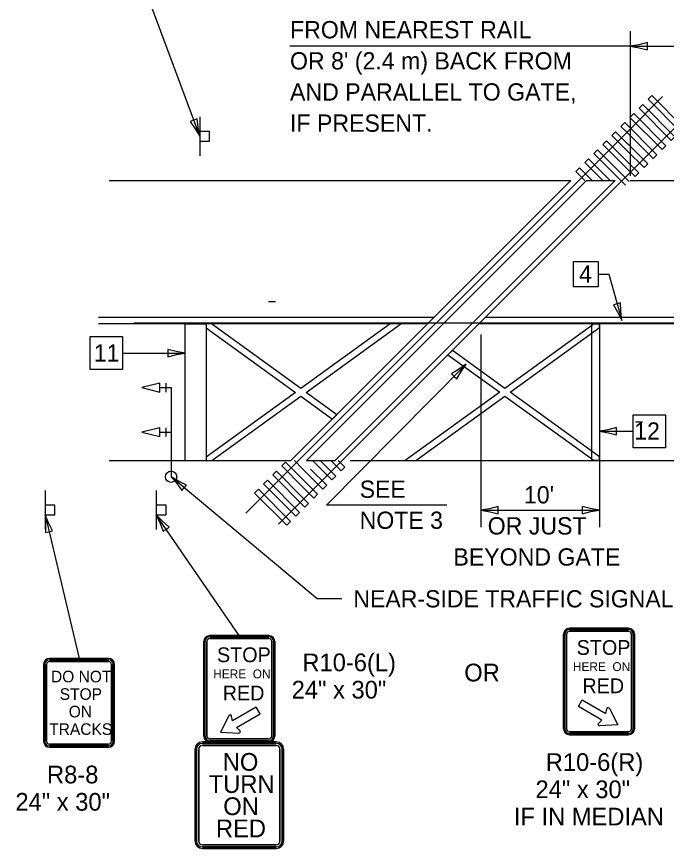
# Model space of a CAD drawing. Extents: x 2261432 to 2263976, y -3124040 to -3123640.
# Drawn here: x 2263785.7 to 2263891.3, y -3123847.7 to -3123712.6 of the extents above; entities that cross this region are included whole.
import ezdxf

# ---------------------------------------------------------------- set-up
doc = ezdxf.new("R2010")
doc.units = 0
for name, color, linetype in [('RD_Pr_Roadway_Dimensions', 7, 'Continuous'), ('RD_Pr_Roadway_Items', 7, 'Continuous'), ('RD_Pr_Roadway_Notes', 7, 'Continuous'), ('ST_Pr_Sign', 7, 'Continuous')]:
    doc.layers.add(name, color=color, linetype=linetype)

msp = doc.modelspace()

# ---------------------------------------------------------------- linework, layer by layer
at = {"layer": 'RD_Pr_Roadway_Dimensions'}
for p, q in [((2263885.4, -3123714.99), (2263885.4, -3123738.51)), ((2263885.4, -3123717.44), (2263830.15, -3123717.44)), ((2263885.4, -3123717.44), (2263894.16, -3123717.44)), ((2263861.15, -3123764.27), (2263861.15, -3123795.58)), ((2263880.4, -3123784.75), (2263880.4, -3123795.58)), ((2263861.15, -3123792.8), (2263880.4, -3123792.8))]:
    msp.add_line(p, q, dxfattribs=at)
for points in [[(2263888.2, -3123718.02), (2263888.2, -3123717.44), (2263888.2, -3123716.85), (2263886.8, -3123717.2), (2263885.4, -3123717.44), (2263886.89, -3123717.71)], [(2263863.95, -3123793.39), (2263863.95, -3123792.8), (2263863.95, -3123792.22), (2263862.55, -3123792.56), (2263861.15, -3123792.8), (2263862.65, -3123793.07)], [(2263877.6, -3123792.22), (2263877.6, -3123792.8), (2263877.6, -3123793.39), (2263879, -3123793.04), (2263880.4, -3123792.8), (2263878.91, -3123792.53)]]:
    msp.add_lwpolyline(points, close=True, dxfattribs=at)
at = {"layer": 'RD_Pr_Roadway_Items'}
for p, q in [((2263890.67, -3123725.63), (2263884.86, -3123731.44)), ((2263815.48, -3123728.91), (2263815.48, -3123735.25)), ((2263894.2, -3123729.16), (2263883.87, -3123739.49)), ((2263884.86, -3123731.44), (2263823, -3123793.3)), ((2263800.77, -3123739.27), (2263875.79, -3123739.27)), ((2263830.31, -3123784.75), (2263875.79, -3123739.27)), ((2263832.85, -3123784.75), (2263878.32, -3123739.27)), ((2263883.87, -3123739.49), (2263833.04, -3123790.32)), ((2263837.48, -3123784.75), (2263882.95, -3123739.27)), ((2263878.32, -3123739.27), (2263882.95, -3123739.27)), ((2263885.4, -3123739.27), (2263915.1, -3123739.27)), ((2263827.81, -3123758.96), (2263826.68, -3123758.96)), ((2263827.81, -3123758.96), (2263826.68, -3123758.96)), ((2263853.56, -3123761.5), (2263799.06, -3123761.5)), ((2263804.8, -3123762.39), (2263917.97, -3123762.39)), ((2263804.8, -3123762.39), (2263917.97, -3123762.39)), ((2263915.45, -3123761.5), (2263861.86, -3123761.5)), ((2263852.54, -3123762.53), (2263799.06, -3123762.53)), ((2263914.79, -3123762.53), (2263860.83, -3123762.53)), ((2263808.99, -3123772.89), (2263810.83, -3123772.89)), ((2263809.97, -3123772.17), (2263809.97, -3123773.62)), ((2263810.83, -3123772.89), (2263810.83, -3123787.38)), ((2263886.26, -3123778.47), (2263887.38, -3123778.47)), ((2263886.26, -3123778.47), (2263887.38, -3123778.47)), ((2263886.26, -3123778.47), (2263887.38, -3123778.47)), ((2263886.26, -3123778.47), (2263887.38, -3123778.47)), ((2263809.97, -3123779.42), (2263809.97, -3123780.86)), ((2263808.99, -3123780.14), (2263810.83, -3123780.14)), ((2263800.77, -3123784.75), (2263830.31, -3123784.75)), ((2263832.85, -3123784.75), (2263837.48, -3123784.75)), ((2263839.93, -3123784.75), (2263914.01, -3123784.75)), ((2263790.36, -3123789.61), (2263790.36, -3123795.94)), ((2263808.43, -3123789.61), (2263808.43, -3123795.94)), ((2263833.04, -3123790.32), (2263828.3, -3123795.06))]:
    msp.add_line(p, q, dxfattribs=at)
for points in [[(2263893.53, -3123731.29), (2263894.14, -3123730.68), (2263888.91, -3123725.46), (2263888.31, -3123726.06)], [(2263892.07, -3123732.75), (2263892.67, -3123732.15), (2263887.44, -3123726.92), (2263886.84, -3123727.53)], [(2263890.6, -3123734.22), (2263891.2, -3123733.62), (2263885.97, -3123728.39), (2263885.37, -3123729)], [(2263817.06, -3123731.29), (2263815.48, -3123731.29), (2263815.48, -3123732.87), (2263817.06, -3123732.87)], [(2263813.13, -3123762.56), (2263816.55, -3123762.56), (2263816.55, -3123784.77), (2263813.13, -3123784.77)], [(2263817.41, -3123762.56), (2263816.55, -3123762.56), (2263816.55, -3123763.18), (2263831.04, -3123773.68), (2263816.55, -3123784.18), (2263816.55, -3123784.77), (2263817.46, -3123784.75), (2263831.89, -3123774.3), (2263837.04, -3123778.03), (2263837.76, -3123777.31), (2263832.75, -3123773.68), (2263848.14, -3123762.53), (2263846.43, -3123762.53), (2263831.89, -3123773.06)], [(2263856.52, -3123766.84), (2263855.81, -3123767.55), (2263864.21, -3123773.64), (2263848.87, -3123784.75), (2263850.57, -3123784.75), (2263865.06, -3123774.26), (2263879.55, -3123784.75), (2263880.4, -3123784.75), (2263880.4, -3123784.14), (2263865.91, -3123773.64), (2263880.4, -3123763.14), (2263880.4, -3123762.53), (2263879.55, -3123762.53), (2263865.06, -3123773.02)], [(2263879.15, -3123762.53), (2263880.4, -3123762.53), (2263880.4, -3123784.75), (2263879.15, -3123784.75)], [(2263808.99, -3123773.62), (2263808.99, -3123772.17), (2263806.11, -3123772.9)], [(2263808.99, -3123780.86), (2263808.99, -3123779.41), (2263806.11, -3123780.14)], [(2263831.1, -3123793.76), (2263831.7, -3123793.16), (2263826.48, -3123787.93), (2263825.87, -3123788.54)], [(2263829.63, -3123795.23), (2263830.24, -3123794.63), (2263825.01, -3123789.4), (2263824.4, -3123790.01)], [(2263791.95, -3123791.99), (2263790.36, -3123791.99), (2263790.36, -3123793.57), (2263791.95, -3123793.57)], [(2263810.02, -3123791.99), (2263808.43, -3123791.99), (2263808.43, -3123793.57), (2263810.02, -3123793.57)]]:
    msp.add_lwpolyline(points, close=True, dxfattribs=at)
for points in [[(2263884.87, -3123731.43), (2263889.13, -3123735.69), (2263889.73, -3123735.09), (2263884.51, -3123729.86), (2263883.9, -3123730.47), (2263884.87, -3123731.43)], [(2263885.15, -3123733.44), (2263883.04, -3123731.33), (2263882.43, -3123731.94), (2263884.92, -3123734.43)], [(2263885.04, -3123736.27), (2263881.57, -3123732.8), (2263880.96, -3123733.41), (2263884.88, -3123737.32)], [(2263884.92, -3123734.42), (2263887.66, -3123737.16), (2263888.26, -3123736.55), (2263884.92, -3123733.21)], [(2263884.92, -3123734.42), (2263887.66, -3123737.16), (2263888.26, -3123736.55), (2263884.92, -3123733.21)], [(2263885.25, -3123739.42), (2263880.1, -3123734.27), (2263879.49, -3123734.87), (2263884.65, -3123740.03)], [(2263882.17, -3123739.27), (2263878.63, -3123735.74), (2263878.03, -3123736.34), (2263880.96, -3123739.27)], [(2263884.88, -3123737.32), (2263886.19, -3123738.63), (2263886.8, -3123738.02), (2263885.04, -3123736.27)], [(2263884.88, -3123737.32), (2263886.19, -3123738.63), (2263886.8, -3123738.02), (2263885.04, -3123736.27)], [(2263879.23, -3123739.27), (2263877.16, -3123737.21), (2263876.56, -3123737.81), (2263878.02, -3123739.27)], [(2263832.28, -3123787.86), (2263829.41, -3123785), (2263828.81, -3123785.6), (2263832.26, -3123789.05)], [(2263830.9, -3123784.75), (2263832.15, -3123786.01)], [(2263833.83, -3123784.75), (2263836.97, -3123787.89), (2263837.58, -3123787.28), (2263835.05, -3123784.75)], [(2263833.83, -3123784.75), (2263836.97, -3123787.89), (2263837.58, -3123787.28), (2263835.05, -3123784.75)], [(2263836.78, -3123784.75), (2263838.44, -3123786.42), (2263839.05, -3123785.81), (2263837.98, -3123784.75)], [(2263832.09, -3123790.61), (2263827.94, -3123786.46), (2263827.34, -3123787.07), (2263832.57, -3123792.3), (2263833.17, -3123791.69), (2263832.08, -3123790.61)], [(2263832.15, -3123786.01), (2263835.51, -3123789.36), (2263836.11, -3123788.75), (2263833.48, -3123786.12)], [(2263832.26, -3123789.05), (2263834.04, -3123790.83), (2263834.64, -3123790.22), (2263832.28, -3123787.86)]]:
    msp.add_lwpolyline(points, dxfattribs=at)
msp.add_circle((2263810.83, -3123787.38), 0.914, dxfattribs=at)
at = {"layer": 'RD_Pr_Roadway_Notes'}
for p, q in [((2263815.48, -3123732.08), (2263792.38, -3123669.9)), ((2263880.18, -3123754.47), (2263881.94, -3123754.47)), ((2263881.94, -3123754.47), (2263884.03, -3123761.97)), ((2263802.96, -3123767.29), (2263813.13, -3123767.29)), ((2263858.79, -3123769.09), (2263836.09, -3123791.97)), ((2263880.4, -3123779.97), (2263885.88, -3123779.97)), ((2263834.54, -3123807.18), (2263810.83, -3123787.38)), ((2263855.64, -3123791.97), (2263836.09, -3123791.97)), ((2263790.36, -3123793.57), (2263795.88, -3123816.89)), ((2263821.92, -3123813.16), (2263808.43, -3123793.57)), ((2263838.57, -3123807.18), (2263834.54, -3123807.18))]:
    msp.add_line(p, q, dxfattribs=at)
for points in [[(2263815.05, -3123729.25), (2263814.5, -3123729.45), (2263813.95, -3123729.66), (2263814.76, -3123730.85), (2263815.48, -3123732.08), (2263815.21, -3123730.59)], [(2263876.22, -3123752.43), (2263880.18, -3123752.43), (2263880.18, -3123756.52), (2263876.22, -3123756.52)], [(2263883.84, -3123759.12), (2263883.28, -3123759.27), (2263882.72, -3123759.43), (2263883.42, -3123760.69), (2263884.03, -3123761.97), (2263883.89, -3123760.46)], [(2263797.7, -3123764.61), (2263802.96, -3123764.61), (2263802.96, -3123769.97), (2263797.7, -3123769.97)], [(2263810.33, -3123766.7), (2263810.33, -3123767.29), (2263810.33, -3123767.87), (2263811.73, -3123767.53), (2263813.13, -3123767.29), (2263811.64, -3123767.02)], [(2263856.4, -3123770.67), (2263856.81, -3123771.08), (2263857.23, -3123771.49), (2263857.97, -3123770.26), (2263858.79, -3123769.09), (2263857.54, -3123769.96)], [(2263885.88, -3123777.29), (2263891.14, -3123777.29), (2263891.14, -3123782.65), (2263885.88, -3123782.65)], [(2263883.2, -3123780.55), (2263883.2, -3123779.97), (2263883.2, -3123779.38), (2263881.8, -3123779.73), (2263880.4, -3123779.97), (2263881.89, -3123780.24)], [(2263812.6, -3123789.62), (2263812.98, -3123789.17), (2263813.35, -3123788.72), (2263812.06, -3123788.09), (2263810.83, -3123787.38), (2263811.8, -3123788.54)], [(2263790.43, -3123796.43), (2263791, -3123796.3), (2263791.57, -3123796.16), (2263790.92, -3123794.88), (2263790.36, -3123793.57), (2263790.44, -3123795.09)], [(2263809.54, -3123796.21), (2263810.02, -3123795.88), (2263810.5, -3123795.54), (2263809.42, -3123794.59), (2263808.43, -3123793.57), (2263809.05, -3123794.95)]]:
    msp.add_lwpolyline(points, close=True, dxfattribs=at)
at = {"layer": 'ST_Pr_Sign'}
for p, q in [((2263875.54, -3123811.98), (2263885.14, -3123811.98)), ((2263885.14, -3123811.98), (2263875.54, -3123811.98)), ((2263875.54, -3123812.17), (2263885.14, -3123812.17)), ((2263875.54, -3123812.17), (2263885.14, -3123812.17)), ((2263817.12, -3123813.16), (2263826.72, -3123813.16)), ((2263826.72, -3123813.16), (2263817.12, -3123813.16)), ((2263817.12, -3123813.36), (2263826.72, -3123813.36)), ((2263817.12, -3123813.36), (2263826.72, -3123813.36)), ((2263826.72, -3123813.64), (2263817.12, -3123813.64)), ((2263817.12, -3123813.64), (2263826.72, -3123813.64)), ((2263874.58, -3123828.3), (2263874.58, -3123812.94)), ((2263874.58, -3123812.94), (2263874.58, -3123828.3)), ((2263874.78, -3123828.3), (2263874.78, -3123812.94)), ((2263874.78, -3123828.3), (2263874.78, -3123812.94)), ((2263875.06, -3123812.94), (2263875.06, -3123828.3)), ((2263875.06, -3123828.3), (2263875.06, -3123812.94)), ((2263885.14, -3123812.46), (2263875.54, -3123812.46)), ((2263875.54, -3123812.46), (2263885.14, -3123812.46)), ((2263885.62, -3123828.3), (2263885.62, -3123812.94)), ((2263885.62, -3123812.94), (2263885.62, -3123828.3)), ((2263885.91, -3123812.94), (2263885.91, -3123828.3)), ((2263885.91, -3123812.94), (2263885.91, -3123828.3)), ((2263886.1, -3123812.94), (2263886.1, -3123828.3)), ((2263886.1, -3123828.3), (2263886.1, -3123812.94)), ((2263816.16, -3123829.48), (2263816.16, -3123814.12)), ((2263816.16, -3123814.12), (2263816.16, -3123829.48)), ((2263816.36, -3123829.48), (2263816.36, -3123814.12)), ((2263816.36, -3123829.48), (2263816.36, -3123814.12)), ((2263816.64, -3123814.12), (2263816.64, -3123829.48)), ((2263816.64, -3123829.48), (2263816.64, -3123814.12)), ((2263827.2, -3123829.48), (2263827.2, -3123814.12)), ((2263827.2, -3123814.12), (2263827.2, -3123829.48)), ((2263827.49, -3123814.12), (2263827.49, -3123829.48)), ((2263827.49, -3123814.12), (2263827.49, -3123829.48)), ((2263827.68, -3123814.12), (2263827.68, -3123829.48)), ((2263827.68, -3123829.48), (2263827.68, -3123814.12)), ((2263790.12, -3123817.85), (2263790.12, -3123830.33)), ((2263790.12, -3123817.85), (2263790.12, -3123830.33)), ((2263790.31, -3123830.33), (2263790.31, -3123817.85)), ((2263790.6, -3123817.85), (2263790.6, -3123830.33)), ((2263800.68, -3123816.89), (2263791.08, -3123816.89)), ((2263800.68, -3123816.89), (2263791.08, -3123816.89)), ((2263791.08, -3123817.08), (2263800.68, -3123817.08)), ((2263800.68, -3123817.37), (2263791.08, -3123817.37)), ((2263801.16, -3123830.33), (2263801.16, -3123817.85)), ((2263801.44, -3123817.85), (2263801.44, -3123830.33)), ((2263801.64, -3123830.33), (2263801.64, -3123817.85)), ((2263801.64, -3123830.33), (2263801.64, -3123817.85)), ((2263817.12, -3123829.96), (2263826.72, -3123829.96)), ((2263826.72, -3123829.96), (2263817.12, -3123829.96)), ((2263875.54, -3123828.78), (2263885.14, -3123828.78)), ((2263885.14, -3123828.78), (2263875.54, -3123828.78)), ((2263885.14, -3123829.07), (2263875.54, -3123829.07)), ((2263885.14, -3123829.07), (2263875.54, -3123829.07)), ((2263885.14, -3123829.26), (2263875.54, -3123829.26)), ((2263875.54, -3123829.26), (2263885.14, -3123829.26)), ((2263791.08, -3123830.81), (2263795.88, -3123830.81)), ((2263791.08, -3123831.29), (2263795.88, -3123831.29)), ((2263791.08, -3123831.29), (2263795.88, -3123831.29)), ((2263795.88, -3123830.81), (2263800.68, -3123830.81)), ((2263795.88, -3123831.29), (2263800.68, -3123831.29)), ((2263795.88, -3123831.29), (2263800.68, -3123831.29)), ((2263815.92, -3123830.44), (2263821.92, -3123830.44)), ((2263821.92, -3123830.44), (2263815.92, -3123830.44)), ((2263815.92, -3123830.67), (2263827.92, -3123830.67)), ((2263827.92, -3123831.02), (2263815.92, -3123831.02)), ((2263826.72, -3123830.25), (2263817.12, -3123830.25)), ((2263826.72, -3123830.25), (2263817.12, -3123830.25)), ((2263826.72, -3123830.44), (2263817.12, -3123830.44)), ((2263817.12, -3123830.44), (2263826.72, -3123830.44)), ((2263821.92, -3123830.44), (2263827.92, -3123830.44)), ((2263827.92, -3123830.44), (2263821.92, -3123830.44)), ((2263814.72, -3123846.57), (2263814.72, -3123831.6)), ((2263814.72, -3123831.6), (2263814.72, -3123846.57)), ((2263814.96, -3123846.57), (2263814.96, -3123831.6)), ((2263815.32, -3123831.6), (2263815.32, -3123846.57)), ((2263828.52, -3123846.57), (2263828.52, -3123831.6)), ((2263828.88, -3123831.6), (2263828.88, -3123846.57)), ((2263829.12, -3123831.6), (2263829.12, -3123846.57)), ((2263829.12, -3123846.57), (2263829.12, -3123831.6)), ((2263815.92, -3123847.15), (2263827.92, -3123847.15)), ((2263827.92, -3123847.49), (2263815.92, -3123847.49)), ((2263827.92, -3123847.72), (2263815.92, -3123847.72)), ((2263815.92, -3123847.72), (2263827.92, -3123847.72))]:
    msp.add_line(p, q, dxfattribs=at)
for points in [[(2263790.31, -3123817.85), (2263790.31, -3123830.33)], [(2263790.6, -3123830.33), (2263790.6, -3123817.85)], [(2263800.68, -3123817.08), (2263791.08, -3123817.08)], [(2263791.08, -3123817.37), (2263800.68, -3123817.37)], [(2263801.16, -3123817.85), (2263801.16, -3123830.33)], [(2263801.44, -3123830.33), (2263801.44, -3123817.85)], [(2263880.25, -3123827.42), (2263880.8, -3123826.89), (2263876.99, -3123824.69), (2263877.62, -3123823.6), (2263881.43, -3123825.8), (2263881.61, -3123825.04)], [(2263822.02, -3123828.6), (2263821.46, -3123828.08), (2263825.28, -3123825.87), (2263824.65, -3123824.78), (2263820.83, -3123826.99), (2263820.66, -3123826.23)], [(2263882.04, -3123824.99), (2263883.38, -3123827.65), (2263880.42, -3123827.82)], [(2263820.23, -3123826.18), (2263818.88, -3123828.84), (2263821.85, -3123829)], [(2263795.88, -3123830.81), (2263791.08, -3123830.81)], [(2263791.08, -3123831.09), (2263795.88, -3123831.09), (2263800.68, -3123831.09)], [(2263800.68, -3123831.09), (2263795.88, -3123831.09), (2263791.08, -3123831.09)], [(2263800.68, -3123830.81), (2263795.88, -3123830.81)], [(2263827.92, -3123830.67), (2263815.92, -3123830.67)], [(2263815.92, -3123831.02), (2263827.92, -3123831.02)], [(2263814.96, -3123831.6), (2263814.96, -3123846.57)], [(2263815.32, -3123846.57), (2263815.32, -3123831.6)], [(2263828.52, -3123831.6), (2263828.52, -3123846.57)], [(2263828.88, -3123846.57), (2263828.88, -3123831.6)], [(2263827.92, -3123847.15), (2263815.92, -3123847.15)], [(2263815.92, -3123847.49), (2263827.92, -3123847.49)]]:
    msp.add_lwpolyline(points, dxfattribs=at)
for centre, radius, start, end in [((2263875.54, -3123812.94), 0.96, 90, 180), ((2263875.54, -3123812.94), 0.96, 90, 180), ((2263875.54, -3123812.94), 0.768, 90, 180), ((2263875.54, -3123812.94), 0.768, 90, 180), ((2263885.14, -3123812.94), 0.96, 0, 90), ((2263885.14, -3123812.94), 0.96, 360, 90), ((2263885.14, -3123812.94), 0.768, 0, 90), ((2263885.14, -3123812.94), 0.768, 360, 90), ((2263817.12, -3123814.12), 0.96, 90, 180), ((2263817.12, -3123814.12), 0.96, 90, 180), ((2263817.12, -3123814.12), 0.768, 90, 180), ((2263817.12, -3123814.12), 0.768, 90, 180), ((2263817.12, -3123814.12), 0.48, 90, 180), ((2263817.12, -3123814.12), 0.48, 90, 180), ((2263826.72, -3123814.12), 0.96, 0, 90), ((2263826.72, -3123814.12), 0.96, 360, 90), ((2263826.72, -3123814.12), 0.768, 0, 90), ((2263826.72, -3123814.12), 0.768, 360, 90), ((2263826.72, -3123814.12), 0.48, 360, 90), ((2263826.72, -3123814.12), 0.48, 0, 90), ((2263875.54, -3123812.94), 0.48, 90, 180), ((2263875.54, -3123812.94), 0.48, 90, 180), ((2263885.14, -3123812.94), 0.48, 360, 90), ((2263885.14, -3123812.94), 0.48, 0, 90), ((2263791.08, -3123817.85), 0.96, 90, 180), ((2263791.08, -3123817.85), 0.96, 90, 180), ((2263791.08, -3123817.85), 0.768, 90, 180), ((2263791.08, -3123817.85), 0.768, 90, 180), ((2263791.08, -3123817.85), 0.48, 90, 180), ((2263791.08, -3123817.85), 0.48, 90, 180), ((2263800.68, -3123817.85), 0.96, 0, 90), ((2263800.68, -3123817.85), 0.96, 0, 90), ((2263800.68, -3123817.85), 0.768, 0, 90), ((2263800.68, -3123817.85), 0.768, 0, 90), ((2263800.68, -3123817.85), 0.48, 0, 90), ((2263800.68, -3123817.85), 0.48, 0, 90), ((2263881.83, -3123825.1), 0.23, 26.7714, 166.9651), ((2263820.43, -3123826.28), 0.23, 13.0349, 153.2286), ((2263821.86, -3123828.77), 0.23, 266.857, 46.6377), ((2263875.54, -3123828.3), 0.96, 180, 270), ((2263875.54, -3123828.3), 0.96, 180, 270), ((2263875.54, -3123828.3), 0.768, 180, 270), ((2263875.54, -3123828.3), 0.768, 180, 270), ((2263875.54, -3123828.3), 0.48, 180, 270), ((2263875.54, -3123828.3), 0.48, 180, 270), ((2263880.4, -3123827.59), 0.23, 133.3623, 273.143), ((2263885.14, -3123828.3), 0.48, 270, 0), ((2263885.14, -3123828.3), 0.96, 270, 0), ((2263885.14, -3123828.3), 0.768, 270, 0), ((2263885.14, -3123828.3), 0.48, 270, 0), ((2263885.14, -3123828.3), 0.96, 270, 0), ((2263885.14, -3123828.3), 0.768, 270, 0), ((2263817.12, -3123829.48), 0.96, 180, 270), ((2263817.12, -3123829.48), 0.96, 180, 270), ((2263817.12, -3123829.48), 0.768, 180, 270), ((2263817.12, -3123829.48), 0.768, 180, 270), ((2263817.12, -3123829.48), 0.48, 180, 270), ((2263817.12, -3123829.48), 0.48, 180, 270), ((2263826.72, -3123829.48), 0.48, 270, 0), ((2263826.72, -3123829.48), 0.96, 270, 0), ((2263826.72, -3123829.48), 0.768, 270, 0), ((2263826.72, -3123829.48), 0.48, 270, 0), ((2263826.72, -3123829.48), 0.96, 270, 0), ((2263826.72, -3123829.48), 0.768, 270, 0), ((2263791.08, -3123830.33), 0.96, 180, 270), ((2263791.08, -3123830.33), 0.96, 180, 270), ((2263791.08, -3123830.33), 0.768, 180, 270), ((2263791.08, -3123830.33), 0.768, 180, 270), ((2263791.08, -3123830.33), 0.48, 180, 270), ((2263791.08, -3123830.33), 0.48, 180, 270), ((2263800.68, -3123830.33), 0.96, 270, 360), ((2263800.68, -3123830.33), 0.768, 270, 360), ((2263800.68, -3123830.33), 0.48, 270, 360), ((2263800.68, -3123830.33), 0.96, 270, 360), ((2263800.68, -3123830.33), 0.768, 270, 360), ((2263800.68, -3123830.33), 0.48, 270, 360)]:
    msp.add_arc(centre, radius, start, end, dxfattribs=at)
for centre, major_axis, start_param, end_param in [((2263815.92, -3123831.6), (-1.2, 0), 4.712389, 6.283185), ((2263815.92, -3123831.6), (-1.2, 0), 4.712389, 6.283185), ((2263815.92, -3123831.6), (-0.96, 0), 4.712389, 6.283185), ((2263815.92, -3123831.6), (-0.96, 0), 4.712389, 6.283185), ((2263815.92, -3123831.6), (-0.6, 0), 4.712389, 6.283185), ((2263815.92, -3123831.6), (-0.6, 0), 4.712389, 6.283185), ((2263827.92, -3123831.6), (-1.2, 0), 3.141593, 4.712389), ((2263827.92, -3123831.6), (-1.2, 0), 3.141593, 4.712389), ((2263827.92, -3123831.6), (-0.96, 0), 3.141593, 4.712389), ((2263827.92, -3123831.6), (-0.96, 0), 3.141593, 4.712389), ((2263827.92, -3123831.6), (-0.6, 0), 3.141593, 4.712389), ((2263827.92, -3123831.6), (-0.6, 0), 3.141593, 4.712389), ((2263815.92, -3123846.57), (1.2, 0), 3.141593, 4.712389), ((2263815.92, -3123846.57), (1.2, 0), 3.141593, 4.712389), ((2263815.92, -3123846.57), (0.96, 0), 3.141593, 4.712389), ((2263815.92, -3123846.57), (0.96, 0), 3.141593, 4.712389), ((2263815.92, -3123846.57), (0.6, 0), 3.141593, 4.712389), ((2263815.92, -3123846.57), (0.6, 0), 3.141593, 4.712389), ((2263827.92, -3123846.57), (1.2, 0), 4.712389, 6.283185), ((2263827.92, -3123846.57), (0.96, 0), 4.712389, 6.283185), ((2263827.92, -3123846.57), (0.6, 0), 4.712389, 6.283185), ((2263827.92, -3123846.57), (1.2, 0), 4.712389, 6.283185), ((2263827.92, -3123846.57), (0.96, 0), 4.712389, 6.283185), ((2263827.92, -3123846.57), (0.6, 0), 4.712389, 6.283185)]:
    msp.add_ellipse(centre, major_axis=major_axis, ratio=0.96, start_param=start_param, end_param=end_param, dxfattribs=at)

# ---------------------------------------------------------------- texts
at = {"layer": 'RD_Pr_Roadway_Dimensions'}
for s, p in [('FROM NEAREST RAIL', (2263830.15, -3123716.17)), ("OR 8' (2.4 m) BACK FROM", (2263830.15, -3123721.23)), ('AND PARALLEL TO GATE,', (2263830.15, -3123726.28)), ('IF PRESENT.', (2263830.15, -3123731.34)), ("10'", (2263868.15, -3123791.7)), ('OR JUST', (2263862.26, -3123796.75)), ('BEYOND GATE', (2263856.69, -3123801.8))]:
    msp.add_text(s, height=2.808, dxfattribs=at).set_placement(p)
at = {"layer": 'RD_Pr_Roadway_Notes'}
for s, height, p in [('4', 2.81, (2263877.11, -3123755.83)), ('11', 2.808, (2263798.28, -3123768.67)), ('12', 2.808, (2263886.06, -3123781.35)), ('SEE', 2.8, (2263841.47, -3123790.79)), ('NOTE 3', 2.8, (2263841.47, -3123795.83)), ('NEAR-SIDE TRAFFIC SIGNAL', 2.8, (2263840.44, -3123808.59))]:
    msp.add_text(s, height=height, dxfattribs=at).set_placement(p)
at = {"layer": 'ST_Pr_Sign'}
for s, height, p in [('STOP', 2.4, (2263818.29, -3123817.48)), ('STOP', 2.4, (2263876.71, -3123816.3)), ('R10-6(L)', 2.88, (2263832.16, -3123818.96)), ('OR', 2.88, (2263858.45, -3123820.61)), ('HERE  ON', 1.44, (2263876.1, -3123818.93)), ('DO NOT', 1.886, (2263791.33, -3123820.76)), ('HERE  ON', 1.44, (2263817.68, -3123820.11)), ('24" x 30"', 2.88, (2263830.42, -3123823.39)), ('RED', 2.4, (2263877.64, -3123822.52)), ('STOP', 1.886, (2263792.75, -3123823.61)), ('RED', 2.4, (2263819.22, -3123823.7)), ('ON', 1.886, (2263794.21, -3123826.45)), ('TRACKS', 1.886, (2263791.04, -3123829.3)), ('NO', 2.88, (2263819.23, -3123835.12)), ('R10-6(R)', 2.88, (2263871.69, -3123835.15)), ('R8-8', 2.88, (2263790.68, -3123837.17)), ('TURN', 2.88, (2263816.95, -3123838.72)), ('24" x 30"', 2.88, (2263870.02, -3123839.57)), ('24" x 30"', 2.88, (2263785.55, -3123841.6)), ('ON', 2.88, (2263819.31, -3123842.32)), ('IF IN MEDIAN', 2.88, (2263866.5, -3123844)), ('RED', 2.88, (2263818.12, -3123845.92))]:
    msp.add_text(s, height=height, dxfattribs=at).set_placement(p)

doc.saveas('drawing.dxf')
